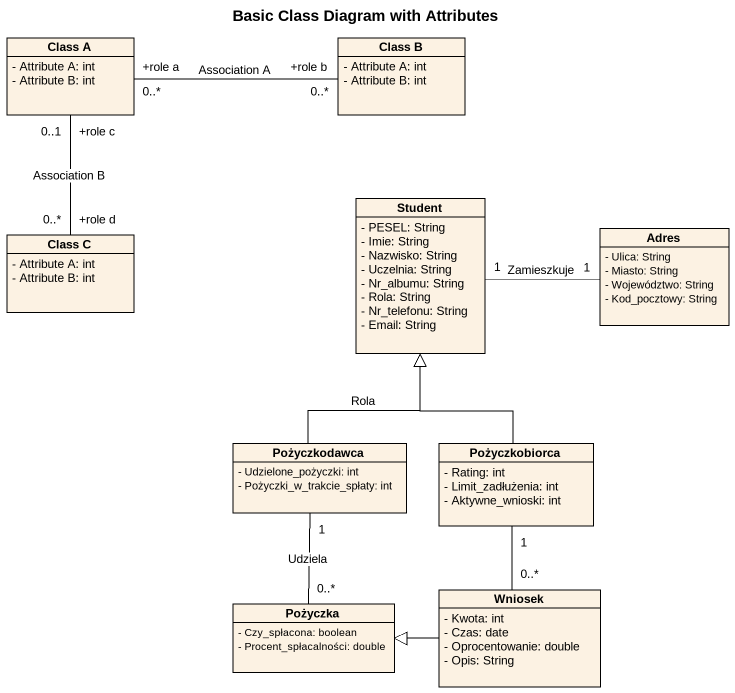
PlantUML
@startuml
title Basic Class Diagram with Attributes
hide circle
hide empty members
skinparam classAttributeIconSize 0
class "Class A" as Class_A {
  - Attribute A: int
  - Attribute B: int
}
class "Class B" as Class_B {
  - Attribute A: int
  - Attribute B: int
}
class Student {
  - PESEL: String
  - Imie: String
  - Nazwisko: String
  - Uczelnia: String
  - Nr_albumu: String
  - Rola: String
  - Nr_telefonu: String
  - Email: String
}
class "Class C" as Class_C {
  - Attribute A: int
  - Attribute B: int
}
class Adres {
  - Ulica: String
  - Miasto: String
  - Województwo: String
  - Kod_pocztowy: String
}
class Pożyczkodawca {
  - Udzielone_pożyczki: int
  - Pożyczki_w_trakcie_spłaty: int
}
class Pożyczkobiorca {
  - Rating: int
  - Limit_zadłużenia: int
  - Aktywne_wnioski: int
}
class Wniosek {
  - Kwota: int
  - Czas: date
  - Oprocentowanie: double
  - Opis: String
}
class Pożyczka {
  - Czy_spłacona: boolean
  - Procent_spłacalności: double
}
Class_A "+role a\n0..*" -right- "+role b\n0..*" Class_B : Association A
Class_A "+role c\n0..1" -- "+role d\n0..*" Class_C : Association B
Student "1" -right- "1" Adres : Zamieszkuje
Pożyczkodawca -up-|> Student : Rola
Pożyczkodawca "1" -- "0..*" Pożyczka : Udziela
Pożyczkobiorca -up-|> Student
Pożyczkobiorca "1" -- "0..*" Wniosek
Wniosek -left-|> Pożyczka
@enduml
